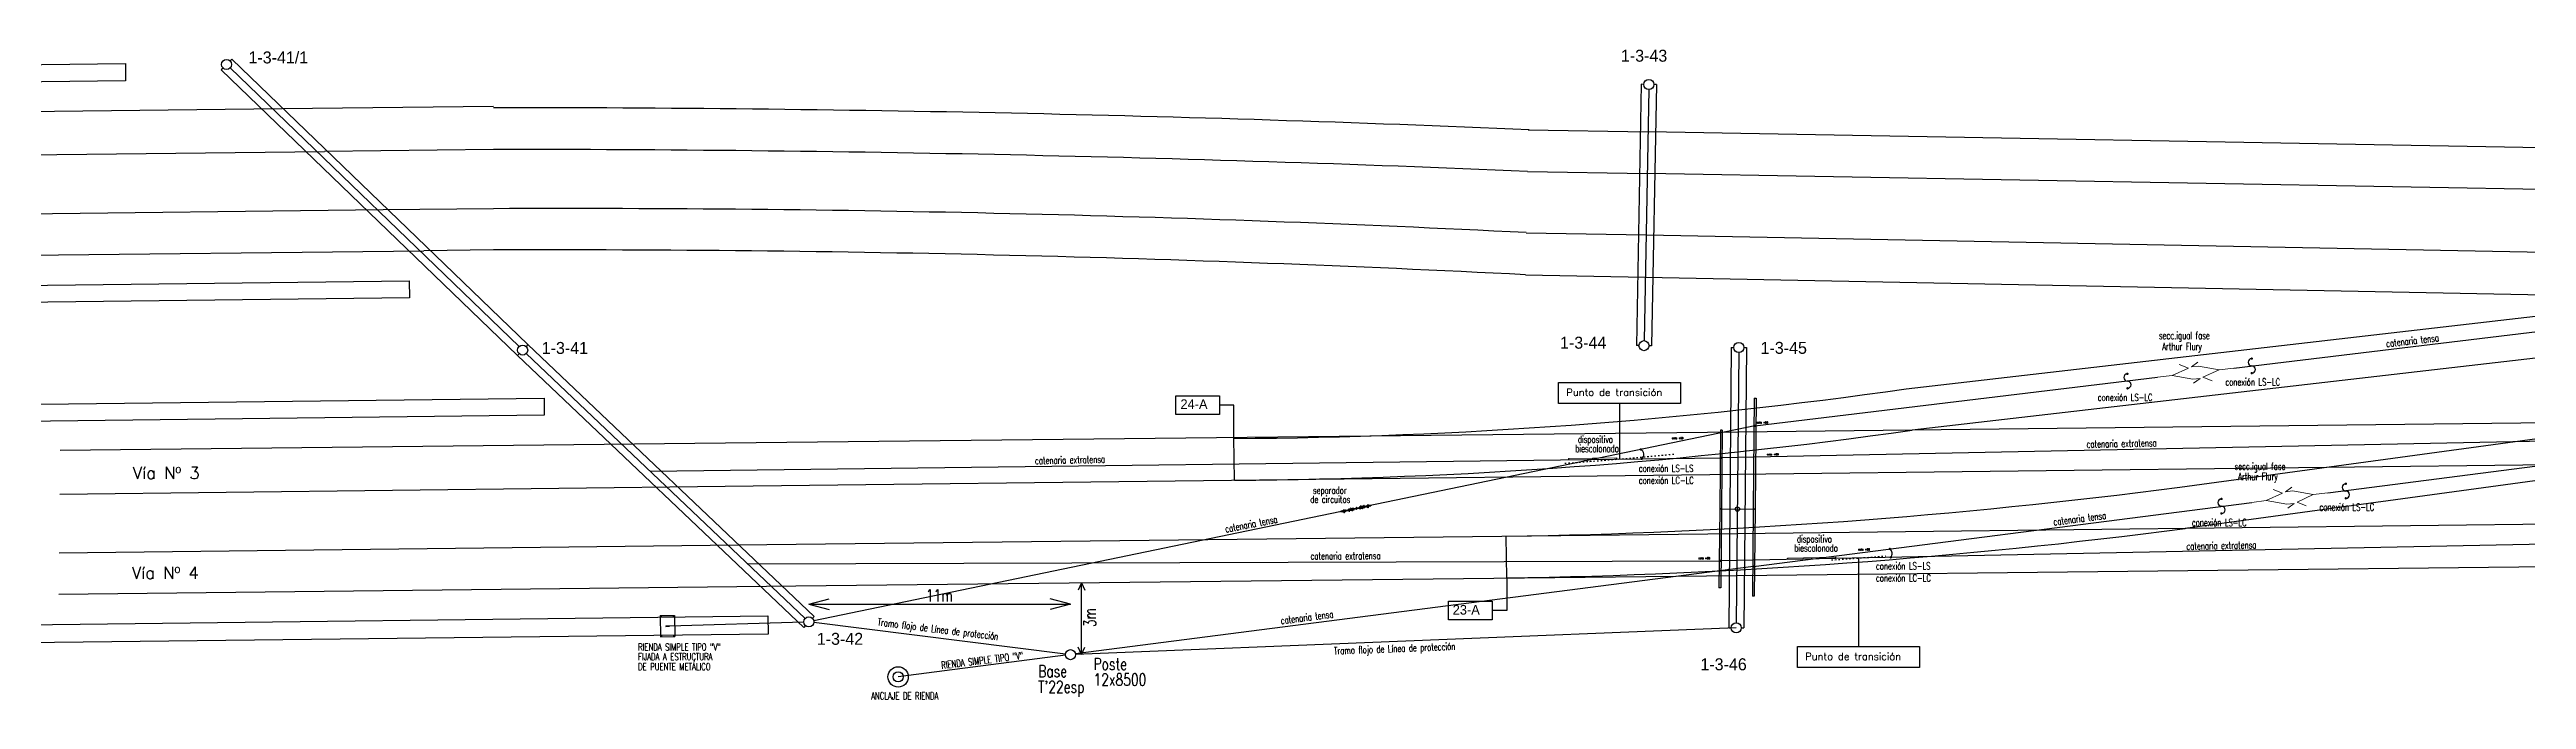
# Model space of a CAD drawing. Header units: millimetres. Extents: x -25718 to 390904, y -15119 to 121027.
# Drawn here: x 29236 to 132592, y -357 to 26757 of the extents above; entities that cross this region are included whole.
import ezdxf

# ---------------------------------------------------------------- set-up
doc = ezdxf.new("R2010")
doc.units = ezdxf.units.MM
doc.linetypes.add('ACAD_ISO03W100', pattern=[30, 12, -18])
doc.linetypes.add('CENTER', pattern=[50.8, 31.75, -6.35, 6.35, -6.35])
doc.layers.add('02 L d C', color=7, linetype='Continuous', lineweight=5)
doc.layers.add('cotas LC-LS', color=8, linetype='Continuous', lineweight=5)
for name, color, linetype in [('motores de cambio', 3, 'Continuous'), ('obras de enlaces', 4, 'Continuous'), ('seccionador misma fase', 7, 'Continuous'), ('Textos catenaria', 7, 'Continuous')]:
    doc.layers.add(name, color=color, linetype=linetype)
doc.styles.add('SIMPLEX', font='simplex.shx', dxfattribs={"width": 0.75})
doc.linetypes.add('ZIGZAG', pattern='A,0.00254,-5.08,[131,ltypeshp.shx,S=5.08,R=0,X=-5.08,Y=0],-10.16,[131,ltypeshp.shx,S=5.08,R=180,X=5.08,Y=0],-5.08', length=20.32254)

# ---------------------------------------------------------------- blocks, each defined once
blk = doc.blocks.new('secc Arthur Flury')
at = {"layer": 'seccionador misma fase', "lineweight": 18}
for p, q in [((0, 0), (0.61, 0)), ((0.61, 0), (1.32, 0.22)), ((0.61, 0), (1.45, -0.26)), ((1.32, 0.22), (0.96, 0.42)), ((1.45, 0.26), (1.74, 0.42)), ((1.45, 0.26), (1.75, 0.26)), ((2.59, 0), (1.75, 0.26)), ((2.59, 0), (1.88, -0.22)), ((2.59, 0), (3.2, 0)), ((1.75, -0.26), (1.45, -0.26)), ((1.75, -0.26), (1.46, -0.42)), ((1.88, -0.22), (2.24, -0.42))]:
    blk.add_line(p, q, dxfattribs=at)
blk = doc.blocks.new('Separación de fase 2 aisladores orgánicos 33kV')
for p, q in [((0, 20), (0, -20)), ((7, 20), (0, 20)), ((8, 19), (8, -19)), ((67, 24), (10, 16)), ((68, 25), (68, 25)), ((69, 26), (99, 26)), ((70, -12), (70, 12)), ((150, 17), (75, 17)), ((95, 8), (95, -8)), ((95, 8), (225, 8)), ((150, 27), (100, 27)), ((100, 27), (100, 27)), ((150, 27), (150, 17)), ((169, 19), (169, 9)), ((169, 19), (229, 19)), ((169, 9), (229, 9)), ((187, 9), (187, 8)), ((203, 9), (203, 8)), ((225, 8), (225, -8)), ((229, 19), (232, 16)), ((229, 9), (229, -10)), ((232, 16), (292, 16)), ((292, 16), (292, -16)), ((297, 16), (324, 16)), ((297, 16), (297, -16)), ((327, 52), (324, 16)), ((324, 16), (324, -16)), ((332, 52), (334, 16)), ((334, 16), (356, 16)), ((334, 16), (334, -16)), ((359, 52), (356, 16)), ((356, 16), (356, -16)), ((364, 52), (366, 16)), ((366, 16), (388, 16)), ((366, 16), (366, -16)), ((391, 52), (388, 16)), ((388, 16), (388, -16)), ((396, 52), (398, 16)), ((398, 16), (420, 16)), ((398, 16), (398, -16)), ((423, 52), (420, 16)), ((420, 16), (420, -16)), ((428, 52), (430, 16)), ((430, 16), (452, 16)), ((430, 16), (430, -16)), ((455, 52), (452, 16)), ((452, 16), (452, -16)), ((460, 52), (462, 16)), ((462, 16), (484, 16)), ((462, 16), (462, -16)), ((487, 52), (484, 16)), ((484, 16), (484, -16)), ((492, 52), (494, 16)), ((494, 16), (516, 16)), ((494, 16), (494, -16)), ((519, 52), (516, 16)), ((516, 16), (516, -16)), ((524, 52), (526, 16)), ((526, 16), (553, 16)), ((526, 16), (526, -16)), ((553, 16), (553, -16)), ((558, 16), (618, 16)), ((558, 16), (558, -16)), ((634, 7), (618, 16)), ((694, 7), (634, 7)), ((642, 19), (642, 9)), ((642, 19), (702, 19)), ((642, 9), (702, 9)), ((668, 0), (668, 0)), ((694, 7), (694, -7)), ((702, 19), (705, 16)), ((702, 9), (702, -10)), ((705, 16), (765, 16)), ((765, 16), (765, -16)), ((770, 16), (797, 16)), ((770, 16), (770, -16)), ((800, 52), (797, 16)), ((797, 16), (797, -16)), ((805, 52), (807, 16)), ((807, 16), (829, 16)), ((807, 16), (807, -16)), ((832, 52), (829, 16)), ((829, 16), (829, -16)), ((837, 52), (839, 16)), ((839, 16), (861, 16)), ((839, 16), (839, -16)), ((864, 52), (861, 16)), ((861, 16), (861, -16)), ((869, 52), (871, 16)), ((871, 16), (893, 16)), ((871, 16), (871, -16)), ((896, 52), (893, 16)), ((893, 16), (893, -16)), ((901, 52), (903, 16)), ((903, 16), (925, 16)), ((903, 16), (903, -16)), ((928, 52), (925, 16)), ((925, 16), (925, -16)), ((933, 52), (935, 16)), ((935, 16), (957, 16)), ((935, 16), (935, -16)), ((960, 52), (957, 16)), ((957, 16), (957, -16)), ((965, 52), (967, 16)), ((967, 16), (989, 16)), ((967, 16), (967, -16)), ((992, 52), (989, 16)), ((989, 16), (989, -16)), ((997, 52), (999, 16)), ((999, 16), (1026, 16)), ((999, 16), (999, -16)), ((1026, 16), (1026, -16)), ((1031, 16), (1091, 16)), ((1031, 16), (1031, -16)), ((1107, 7), (1091, 16)), ((1167, 7), (1107, 7)), ((1116, 27), (1116, 17)), ((1116, 27), (1166, 27)), ((1116, 17), (1131, 17)), ((1130, 27), (1130, 17)), ((1141, 0), (1141, 0)), ((1151, 17), (1191, 17)), ((1152, 27), (1152, 17)), ((1166, 27), (1166, 27)), ((1197, 26), (1167, 26)), ((1167, 7), (1167, -7)), ((1196, -12), (1196, 12)), ((1198, 25), (1198, 25)), ((1199, 24), (1256, 16)), ((1258, 19), (1258, -19)), ((1259, 20), (1266, 20)), ((1266, 20), (1266, -20)), ((7, -20), (0, -20)), ((67, -24), (10, -16)), ((68, -25), (68, -25)), ((69, -26), (99, -26)), ((150, -17), (75, -17)), ((95, -8), (225, -8)), ((100, -28), (100, -27)), ((150, -28), (100, -28)), ((150, -28), (150, -17)), ((169, -10), (169, -20)), ((169, -10), (229, -10)), ((169, -20), (229, -20)), ((187, -8), (187, -10)), ((187, -20), (187, -31)), ((187, -31), (203, -31)), ((203, -8), (203, -10)), ((203, -20), (203, -31)), ((229, -20), (232, -16)), ((232, -16), (292, -16)), ((297, -16), (324, -16)), ((327, -53), (324, -16)), ((332, -53), (334, -16)), ((334, -16), (356, -16)), ((359, -53), (356, -16)), ((364, -53), (366, -16)), ((366, -16), (388, -16)), ((391, -53), (388, -16)), ((396, -53), (398, -16)), ((398, -16), (420, -16)), ((423, -53), (420, -16)), ((428, -53), (430, -16)), ((430, -16), (452, -16)), ((455, -53), (452, -16)), ((460, -53), (462, -16)), ((462, -16), (484, -16)), ((487, -53), (484, -16)), ((492, -53), (494, -16)), ((494, -16), (516, -16)), ((519, -53), (516, -16)), ((524, -53), (526, -16)), ((526, -16), (553, -16)), ((558, -16), (618, -16)), ((634, -7), (618, -16)), ((694, -7), (634, -7)), ((642, -10), (642, -20)), ((642, -10), (702, -10)), ((642, -20), (702, -20)), ((660, -20), (660, -31)), ((660, -31), (676, -31)), ((676, -20), (676, -31)), ((702, -20), (705, -16)), ((705, -16), (765, -16)), ((770, -16), (797, -16)), ((800, -53), (797, -16)), ((805, -53), (807, -16)), ((807, -16), (829, -16)), ((832, -53), (829, -16)), ((837, -53), (839, -16)), ((839, -16), (861, -16)), ((864, -53), (861, -16)), ((869, -53), (871, -16)), ((871, -16), (893, -16)), ((896, -53), (893, -16)), ((901, -53), (903, -16)), ((903, -16), (925, -16)), ((928, -53), (925, -16)), ((933, -53), (935, -16)), ((935, -16), (957, -16)), ((960, -53), (957, -16)), ((965, -53), (967, -16)), ((967, -16), (989, -16)), ((992, -53), (989, -16)), ((997, -53), (999, -16)), ((999, -16), (1026, -16)), ((1031, -16), (1091, -16)), ((1107, -7), (1091, -16)), ((1167, -7), (1107, -7)), ((1116, -28), (1116, -17)), ((1116, -17), (1131, -17)), ((1116, -28), (1166, -28)), ((1130, -28), (1130, -17)), ((1151, -17), (1191, -17)), ((1152, -28), (1152, -17)), ((1166, -28), (1166, -27)), ((1197, -26), (1167, -26)), ((1198, -25), (1198, -25)), ((1199, -24), (1256, -16)), ((1259, -20), (1266, -20))]:
    blk.add_line(p, q)
at = {"linetype": 'Continuous'}
for p, q in [((110, 40), (108, 39)), ((108, 28), (108, 39)), ((142, 28), (108, 28)), ((110, 40), (140, 40)), ((110, 28), (110, 27)), ((116, 28), (116, 39)), ((116, 17), (116, 8)), ((134, 28), (134, 39)), ((134, 8), (134, 17)), ((142, 39), (140, 40)), ((140, 27), (140, 28)), ((142, 28), (142, 39)), ((1124, 39), (1126, 40)), ((1124, 28), (1124, 39)), ((1124, 28), (1158, 28)), ((1156, 40), (1126, 40)), ((1126, 27), (1126, 28)), ((1131, -28), (1131, 27)), ((1132, 28), (1132, 39)), ((1132, -28), (1132, 27)), ((1150, 28), (1150, 39)), ((1150, 27), (1150, -28)), ((1151, 27), (1151, -28)), ((1156, 40), (1158, 39)), ((1156, 28), (1156, 27)), ((1158, 28), (1158, 39)), ((108, -29), (110, -28)), ((108, -29), (108, -42)), ((108, -42), (110, -44)), ((110, -44), (140, -44)), ((115, -44), (115, -70)), ((115, -70), (135, -70)), ((115, -70), (116, -72)), ((115, -70), (116, -72)), ((116, -8), (116, -17)), ((116, -42), (116, -29)), ((116, -44), (116, -71)), ((116, -72), (134, -72)), ((123, -60), (127, -60)), ((123, -64), (127, -64)), ((134, -17), (134, -8)), ((134, -42), (134, -29)), ((134, -71), (134, -44)), ((134, -72), (135, -70)), ((135, -70), (135, -44)), ((140, -28), (142, -29)), ((140, -44), (142, -42)), ((142, -29), (142, -42)), ((1126, -28), (1124, -29)), ((1124, -29), (1124, -42)), ((1126, -44), (1124, -42)), ((1156, -44), (1126, -44)), ((1131, -70), (1131, -44)), ((1151, -70), (1131, -70)), ((1132, -72), (1131, -70)), ((1132, -42), (1132, -29)), ((1132, -71), (1132, -44)), ((1150, -72), (1132, -72)), ((1143, -60), (1139, -60)), ((1143, -64), (1139, -64)), ((1149, -42), (1149, -29)), ((1150, -44), (1150, -71)), ((1151, -70), (1150, -72)), ((1151, -70), (1150, -72)), ((1151, -44), (1151, -70)), ((1158, -29), (1156, -28)), ((1158, -42), (1156, -44)), ((1158, -29), (1158, -42))]:
    blk.add_line(p, q, dxfattribs=at)
at = {"linetype": 'CENTER'}
for p, q in [((119, -62), (131, -62)), ((1147, -62), (1135, -62))]:
    blk.add_line(p, q, dxfattribs=at)
for centre in [(195, 0), (668, 0)]:
    blk.add_circle(centre, 0.195)
for centre, radius, start, end in [((7, 19), 1, 359.99999, 89.99999), ((10, 18), 2, 179.99999, 275.49999), ((67, 25), 1, 275.49999, 359.99999), ((69, 25), 1, 89.99999, 179.99999), ((75, 12), 5, 89.99999, 179.99999), ((99, 27), 1, 269.99999, 349.99999), ((195, 19), 13.6, 359.99999, 179.99999), ((295, 16), 2.5, 359.99999, 179.99999), ((329, 52), 2.5, 359.99999, 179.99999), ((361, 52), 2.5, 359.99999, 179.99999), ((393, 52), 2.5, 359.99999, 179.99999), ((425, 52), 2.5, 359.99999, 179.99999), ((457, 52), 2.5, 359.99999, 179.99999), ((489, 52), 2.5, 359.99999, 179.99999), ((521, 52), 2.5, 359.99999, 179.99999), ((556, 16), 2.5, 359.99999, 179.99999), ((668, 19), 13.6, 359.99999, 179.99999), ((768, 16), 2.5, 359.99999, 179.99999), ((802, 52), 2.5, 359.99999, 179.99999), ((834, 52), 2.5, 359.99999, 179.99999), ((866, 52), 2.5, 359.99999, 179.99999), ((898, 52), 2.5, 359.99999, 179.99999), ((930, 52), 2.5, 359.99999, 179.99999), ((962, 52), 2.5, 359.99999, 179.99999), ((994, 52), 2.5, 359.99999, 179.99999), ((1029, 16), 2.5, 359.99999, 179.99999), ((1167, 27), 1, 189.99999, 269.99999), ((1191, 12), 5, 359.99999, 89.99999), ((1197, 25), 1, 359.99999, 89.99999), ((1199, 25), 1, 179.99999, 264.49999), ((1256, 18), 2, 264.49999, 359.99999), ((1259, 19), 1, 89.99999, 179.99999), ((7, -19), 1, 269.99999, 359.99999), ((10, -18), 2, 84.49999, 179.99999), ((67, -25), 1, 359.99999, 84.49999), ((69, -25), 1, 179.99999, 269.99999), ((75, -12), 5, 179.99999, 269.99999), ((99, -27), 1, 9.99999, 89.99999), ((295, -16), 2.5, 179.99999, 359.99999), ((329, -53), 2.5, 179.99999, 359.99999), ((361, -53), 2.5, 179.99999, 359.99999), ((393, -53), 2.5, 179.99999, 359.99999), ((425, -53), 2.5, 179.99999, 359.99999), ((457, -53), 2.5, 179.99999, 359.99999), ((489, -53), 2.5, 179.99999, 359.99999), ((521, -53), 2.5, 179.99999, 359.99999), ((556, -16), 2.5, 179.99999, 359.99999), ((768, -16), 2.5, 179.99999, 359.99999), ((802, -53), 2.5, 179.99999, 359.99999), ((834, -53), 2.5, 179.99999, 359.99999), ((866, -53), 2.5, 179.99999, 359.99999), ((898, -53), 2.5, 179.99999, 359.99999), ((930, -53), 2.5, 179.99999, 359.99999), ((962, -53), 2.5, 179.99999, 359.99999), ((994, -53), 2.5, 179.99999, 359.99999), ((1029, -16), 2.5, 179.99999, 359.99999), ((1167, -27), 1, 89.99999, 169.99999), ((1191, -12), 5, 269.99999, 359.99999), ((1197, -25), 1, 269.99999, 359.99999), ((1199, -25), 1, 95.49999, 179.99999), ((1256, -18), 2, 359.99999, 95.49999), ((1259, -19), 1, 179.99999, 269.99999)]:
    blk.add_arc(centre, radius, start, end)
at = {"linetype": 'Continuous'}
for centre, radius, start, end in [((112, -35), 7.55, 55.61574, 124.38424), ((112, -36), 7.55, 235.61574, 304.38424), ((125, -56), 28.2, 72.41204, 107.58795), ((125, -15), 28.2, 252.41204, 287.58795), ((123, -62), 2, 89.74766, 270.25236), ((127, -62), 2, 269.64313, 90.00001), ((138, -35), 7.55, 55.61574, 124.38424), ((138, -36), 7.55, 235.61574, 304.38424), ((1128, -35), 7.55, 55.61574, 124.38424), ((1128, -36), 7.55, 235.61574, 304.38424), ((1141, -56), 28.2, 72.41204, 107.58795), ((1141, -15), 28.2, 252.41204, 287.58795), ((1139, -62), 2, 89.99998, 270.35685), ((1143, -62), 2, 269.74763, 90.25233), ((1154, -35), 7.55, 55.61574, 124.38424), ((1154, -36), 7.55, 235.61574, 304.38424)]:
    blk.add_arc(centre, radius, start, end, dxfattribs=at)
for points, knots in [([(108, 39), (108, 39), (109, 39), (110, 40), (111, 40), (112, 40)], [0, 0, 0, 0, 0.211362, 0.6030755, 1, 1, 1, 1]), ([(112, 40), (112, 40), (114, 40), (115, 39), (116, 39)], [0, 0, 0, 0, 0.2323679, 1, 1, 1, 1]), ([(116, 39), (118, 39), (121, 40), (124, 40), (125, 40)], [0, 0, 0, 0, 0.4954575, 1, 1, 1, 1]), ([(125, 40), (125, 40), (127, 40), (130, 40), (132, 39), (134, 39)], [0, 0, 0, 0, 0.0700982, 0.5307884, 1, 1, 1, 1]), ([(134, 39), (134, 39), (136, 40), (137, 40), (138, 40)], [0, 0, 0, 0, 0.4954609, 1, 1, 1, 1]), ([(138, 40), (138, 40), (139, 40), (140, 40), (142, 39), (142, 39)], [0, 0, 0, 0, 0.0700963, 0.5307897, 1, 1, 1, 1]), ([(1128, 40), (1128, 40), (1127, 40), (1126, 40), (1124, 39), (1124, 39)], [0, 0, 0, 0, 0.0700963, 0.5307897, 1, 1, 1, 1]), ([(1132, 39), (1132, 39), (1130, 40), (1129, 40), (1128, 40)], [0, 0, 0, 0, 0.4954609, 1, 1, 1, 1]), ([(1141, 40), (1141, 40), (1139, 40), (1136, 40), (1134, 39), (1132, 39)], [0, 0, 0, 0, 0.0700982, 0.5307884, 1, 1, 1, 1]), ([(1150, 39), (1148, 39), (1145, 40), (1142, 40), (1141, 40)], [0, 0, 0, 0, 0.4954575, 1, 1, 1, 1]), ([(1154, 40), (1154, 40), (1152, 40), (1151, 39), (1150, 39)], [0, 0, 0, 0, 0.2323679, 1, 1, 1, 1]), ([(1158, 39), (1158, 39), (1157, 39), (1156, 40), (1155, 40), (1154, 40)], [0, 0, 0, 0, 0.211362, 0.6030755, 1, 1, 1, 1])]:
    blk.add_open_spline(points, degree=3, knots=knots, dxfattribs=at)
blk = doc.blocks.new('biescalonado')
at = {"color": 4}
for p, q in [((0.03, 0.04), (0, 0)), ((1.7, -1.06), (1.67, -1.1))]:
    blk.add_line(p, q, dxfattribs=at)
at = {"color": 4, "const_width": 0.0125}
for points in [[(-0.01, 0, 1), (0.01, 0, 1)], [(1.66, -1.1, 1), (1.67, -1.1, 1)]]:
    blk.add_lwpolyline(points, format="xyb", close=True, dxfattribs=at)
at = {"layer": '02 L d C', "color": 4}
blk.add_line((0.03, 0.04), (1.7, -1.06), dxfattribs=at)

msp = doc.modelspace()

# ---------------------------------------------------------------- linework, layer by layer
at = {"color": 3}
for p, q in [((36477, 25984), (36404, 25909)), ((48759, 13992), (36404, 25909)), ((36841, 26362), (36768, 26287)), ((48826, 14364), (36774, 25990)), ((49196, 14445), (36841, 26362)), ((95656, 25306), (95453, 14408)), ((95761, 25304), (95656, 25306)), ((95967, 25090), (95772, 14612)), ((96286, 25294), (96083, 14396)), ((96286, 25294), (96181, 25296)), ((48833, 14066), (48760, 13990)), ((60705, 2650), (48760, 13990)), ((49194, 14447), (49122, 14371)), ((60769, 3023), (49130, 14074)), ((61138, 3107), (49194, 14447)), ((95558, 14406), (95453, 14408)), ((96083, 14396), (95978, 14398)), ((99413, 14331), (99303, 2632)), ((99413, 14331), (99518, 14330)), ((99726, 14118), (99620, 2839)), ((100043, 14325), (99933, 2626)), ((99938, 14326), (100043, 14325)), ((54718, 3142), (55318, 3149)), ((54718, 3142), (54729, 2257)), ((55318, 3149), (55329, 2264)), ((61138, 3107), (61066, 3030)), ((54729, 2257), (55329, 2264)), ((54949, 2711), (55099, 2713)), ((54949, 2711), (54949, 2692)), ((54949, 2692), (55099, 2694)), ((55099, 2713), (55099, 2694)), ((60777, 2726), (60705, 2650)), ((99303, 2632), (99408, 2631)), ((99828, 2627), (99933, 2626))]:
    msp.add_line(p, q, dxfattribs=at)
at = {"color": 8}
for p, q in [((38941, 24280), (13277, 23996)), ((47756, 24377), (38941, 24280)), ((90935, 23410), (95934, 23320)), ((138069, 22568), (95934, 23320)), ((13261, 22180), (40715, 22506)), ((47756, 22589), (40715, 22506)), ((90903, 21670), (95902, 21581)), ((138038, 20828), (95902, 21581)), ((43156, 20065), (13237, 19717)), ((47756, 20118), (43156, 20065)), ((106713, 12601), (172698, 20229)), ((90855, 19117), (95854, 19021)), ((95854, 19021), (137982, 18209)), ((13222, 18013), (44857, 18364)), ((47756, 18397), (44857, 18364)), ((172878, 18498), (106958, 10879)), ((90822, 17360), (95821, 17261)), ((95821, 17261), (137944, 16429)), ((118128, 8501), (172610, 15926)), ((172795, 14196), (118354, 6776)), ((99695, 10798), (56166, 10317)), ((137833, 11231), (99695, 10798)), ((56166, 10317), (29684, 10024)), ((99678, 9038), (137796, 9491)), ((29667, 8208), (57428, 8537)), ((57428, 8537), (99678, 9038)), ((99655, 6559), (59164, 6088)), ((137743, 7001), (99655, 6559)), ((59164, 6088), (29644, 5745)), ((99639, 4819), (137706, 5242)), ((29628, 4040), (60374, 4382)), ((60374, 4382), (99639, 4819))]:
    msp.add_line(p, q, dxfattribs=at)
at = {"color": 6}
for p, q in [((120378, 13468), (137926, 15583)), ((100397, 11060), (117201, 13085)), ((100397, 11060), (61127, 2921)), ((124302, 8266), (137105, 9908)), ((100342, 5194), (121128, 7859)), ((100342, 5194), (72044, 1539))]:
    msp.add_line(p, q, dxfattribs=at)
for p, q in [((94753, 11995), (94753, 9674)), ((100371, 12214), (100328, 7576)), ((100371, 12214), (100444, 12214)), ((100444, 12214), (100401, 7576)), ((78680, 8789), (78660, 10566)), ((98959, 10873), (98928, 7590)), ((99032, 10872), (98959, 10873)), ((99032, 10872), (99001, 7589)), ((93620, 9705), (93621, 9655)), ((98928, 7590), (98897, 4298)), ((99001, 7589), (98928, 7590)), ((98965, 7589), (100365, 7576)), ((99001, 7589), (98970, 4297)), ((100328, 7576), (100294, 3948)), ((100401, 7576), (100328, 7576)), ((100401, 7576), (100367, 3948)), ((90039, 4712), (90019, 6447)), ((102758, 5554), (102759, 5504)), ((104719, 5543), (104719, 1846)), ((72299, 4510), (72155, 4197)), ((72299, 1512), (72299, 4510)), ((72299, 4510), (72443, 4197)), ((98970, 4297), (98897, 4298)), ((826, 2434), (59208, 3133)), ((59208, 3133), (59217, 2373)), ((60921, 3618), (61768, 3839)), ((60921, 3618), (71836, 3618)), ((60921, 3618), (61768, 3397)), ((71836, 3618), (70990, 3839)), ((71836, 3618), (70990, 3397)), ((100367, 3948), (100294, 3948)), ((59217, 2373), (835, 1674)), ((60712, 2872), (55099, 2705)), ((71628, 1485), (64646, 583)), ((72299, 1512), (72155, 1824)), ((72299, 1512), (72443, 1824))]:
    msp.add_line(p, q)
at = {"color": 1}
for p, q in [((138518, 10517), (98985, 9722)), ((54301, 9164), (98985, 9722)), ((137726, 6213), (98944, 5426)), ((58368, 5303), (98944, 5426))]:
    msp.add_line(p, q, dxfattribs=at)
at = {"color": 11, "linetype": 'ZIGZAG', "ltscale": 10}
for p, q in [((71628, 1538), (61130, 2852)), ((99618, 2629), (72046, 1520))]:
    msp.add_line(p, q, dxfattribs=at)
for points in [[(32410, 25458), (-25710, 24762), (-25718, 25474), (32402, 26170)], [(44250, 16395), (-14952, 15686), (-14960, 16399), (44242, 17107)], [(92208, 12863), (97297, 12863), (97297, 11995), (92208, 11995)], [(49877, 11497), (-9657, 10784), (-9665, 11497), (49869, 12210)], [(102175, 1846), (107263, 1846), (107263, 978), (102175, 978)]]:
    msp.add_lwpolyline(points, close=True)
at = {"const_width": 50}
for points in [[(121103, 13862, 1), (121153, 13862, 1)], [(115915, 13229, 1), (115965, 13229, 1)], [(115915, 12623, 1), (115965, 12623, 1)], [(121103, 13256, 1), (121153, 13256, 1)], [(100372, 11060, 1), (100422, 11060, 1)], [(95611, 10073, 1), (95661, 10073, 1)], [(95641, 9681, 1), (95691, 9681, 1)], [(98960, 9722, 1), (99010, 9722, 1)], [(125029, 8640, 1), (125079, 8640, 1)], [(119841, 8008, 1), (119891, 8008, 1)], [(119841, 7401, 1), (119891, 7401, 1)], [(125029, 8034, 1), (125079, 8034, 1)], [(98919, 5426, 1), (98969, 5426, 1)], [(100317, 5194, 1), (100367, 5194, 1)], [(106004, 5923, 1), (106054, 5923, 1)], [(106040, 5571, 1), (106090, 5571, 1)]]:
    msp.add_lwpolyline(points, format="xyb", close=True, dxfattribs=at)
for centre, radius in [((36623, 26136), 210), ((95971, 25300), 210), ((95768, 14402), 210), ((99728, 14328), 210), ((48977, 14218), 210), ((99665, 7583), 90), ((60921, 2878), 210), ((99618, 2629), 210), ((71836, 1512), 210), ((64646, 583), 425), ((64646, 583), 212)]:
    msp.add_circle(centre, radius)
at = {"color": 2}
for centre in [(99685, 9736), (54301, 9164), (58368, 5303), (99645, 5441)]:
    msp.add_circle(centre, 4, dxfattribs=at)
at = {"color": 3}
for centre in [(54754, 3107), (55284, 3114), (54764, 2292), (55294, 2298)]:
    msp.add_circle(centre, 12.7, dxfattribs=at)
at = {"color": 8}
for centre, radius, start, end in [((47668, -994424), 1018754, 87.563529, 89.995021), ((47668, -994424), 1017014, 87.563529, 89.995021), ((50700, -781616), 801740, 87.129167, 90.210412), ((50048, -781600), 800000, 87.078483, 90.164151), ((77427, 218146), 207620, 270.34283, 278.1089), ((77427, 218146), 209360, 270.34283, 278.1089), ((86279, 251545), 245121, 270.87288, 277.46564), ((86279, 251545), 246861, 270.87288, 277.46564)]:
    msp.add_arc(centre, radius, start, end, dxfattribs=at)
for centre, radius, start, end in [((121128, 13710), 152, 90, 270), ((121128, 13407), 152, 270, 90), ((115940, 13078), 152, 90, 270), ((115940, 12774), 152, 270, 90), ((95527, 9867), 233, 306.87289, 62.15812), ((125054, 8489), 152, 90, 270), ((125054, 8186), 152, 270, 90), ((119866, 7856), 152, 90, 270), ((119866, 7553), 152, 270, 90), ((105879, 5729), 245, 319.57634, 52.22549)]:
    msp.add_arc(centre, radius, start, end)
at = {"color": 2, "linetype": 'ACAD_ISO03W100', "ltscale": 5}
for centre, radius, start, end in [((77427, 218146), 209190, 274.12283, 275.3789), ((86279, 251545), 246691, 274.02318, 274.55061)]:
    msp.add_arc(centre, radius, start, end, dxfattribs=at)
at = {"layer": 'motores de cambio'}
for p, q in [((76239, 12313), (78050, 12313)), ((76239, 11531), (76239, 12313)), ((78050, 11531), (76239, 11531)), ((78050, 12313), (78050, 11531)), ((78660, 11922), (78050, 11922)), ((78660, 10566), (78660, 11922)), ((90039, 4712), (90039, 3355)), ((87618, 3746), (89429, 3746)), ((87618, 2964), (87618, 3746)), ((89429, 3746), (89429, 2964)), ((90039, 3355), (89429, 3355)), ((89429, 2964), (87618, 2964))]:
    msp.add_line(p, q, dxfattribs=at)

# ---------------------------------------------------------------- block references
for p, xscale, yscale, zscale, rotation in [((92622, 9643), 999.9999999929579, 999.9999999929579, 999.9999999929579, 34.11303024480356), ((101761, 5484), 999.9999999929582, 999.9999999929582, 999.9999999929582, 34.55196403946975)]:
    msp.add_blockref('biescalonado', p, dxfattribs=dict(xscale=xscale, yscale=yscale, zscale=zscale, rotation=rotation))
at = {"rotation": 11.70915018578418}
msp.add_blockref('Separación de fase 2 aisladores orgánicos 33kV', (83124, 7480), dxfattribs=at)
at = {"layer": 'cotas LC-LS'}
for p, xscale, yscale, zscale, rotation in [((117201, 13085), 999.9999999977656, 999.9999999977656, 999.9999999977656, 6.872451255075585), ((121128, 7859), 999.9999999977642, 999.9999999977642, 999.9999999977642, 7.306707415203909)]:
    msp.add_blockref('secc Arthur Flury', p, dxfattribs=dict(at, xscale=xscale, yscale=yscale, zscale=zscale, rotation=rotation))

# ---------------------------------------------------------------- texts
at = {"style": 'SIMPLEX'}
for s, height, rotation, width, p in [('catenaria tensa', 300, 6.50979, 0.7, (126751, 14337)), ('catenaria extratensa', 300, 1.18395, 0.7, (114239, 10142)), ('catenaria extratensa', 300, 1.22106, 0.7, (70358, 9457)), ('catenaria tensa', 300, 7.29304, 0.7, (112872, 6897)), ('catenaria tensa', 300, 10.9879, 0.7, (78320, 6600)), ('catenaria extratensa', 300, 1.18395, 0.7, (118402, 5885)), ('catenaria extratensa', 300, 0.32138, 0.7, (81853, 5476)), ('3m', 500, 90, 0.75, (72898, 2659)), ('catenaria tensa', 300, 7.29304, 0.7, (80627, 2780)), ('Tramo flojo de Línea de protección', 300, 353.047, 0.7, (63776, 2732)), ('RIENDA SIMPLE TIPO "V"', 300, 6.98583, 0.7, (66465, 917)), ('Tramo flojo de Línea de protección', 300, 2.23548, 0.7, (82839, 1519))]:
    msp.add_text(s, height=height, rotation=rotation, dxfattribs=dict(at, width=width)).set_placement(p)
at = {"color": 7, "style": 'SIMPLEX'}
for s, p in [('cota +50', (96933, 10506)), ('cota +50', (100466, 11159)), ('cota +00', (100904, 9832)), ('cota +00', (98041, 5498)), ('cota +50', (104709, 5863))]:
    msp.add_text(s, height=75, dxfattribs=at).set_placement(p)
at = {"style": 'SIMPLEX'}
for s, height, width, p in [('11m', 500, 0.75, (65801, 3733)), ('RIENDA SIMPLE TIPO "V"', 300, 0.7, (53796, 1678)), ('FIJADA A ESTRUCTURA', 300, 0.7, (53796, 1278)), ('DE PUENTE METÁLICO', 300, 0.7, (53796, 861)), ('Base', 500, 0.75, (70492, 570)), ('Poste', 500, 0.75, (72799, 872)), ("T'22esp", 500, 0.75, (70492, -82)), ('12x8500', 500, 0.75, (72799, 220)), ('ANCLAJE DE RIENDA', 300, 0.7, (63522, -357))]:
    msp.add_text(s, height=height, dxfattribs=dict(at, width=width)).set_placement(p)
at = {"color": 3, "char_height": 500, "width": 8633.64, "attachment_point": 1}
for s, insert in [('1-3-41/1', (37538, 26677)), ('1-3-43', (94806, 26750)), ('1-3-41', (49773, 14557)), ('1-3-44', (92264, 14776)), ('1-3-45', (100634, 14562)), ('1-3-42', (61253, 2422)), ('1-3-46', (98123, 1360))]:
    msp.add_mtext(s, dxfattribs=dict(at, insert=insert))
at = {"layer": 'motores de cambio', "color": 7, "char_height": 400, "width": 250, "attachment_point": 1}
for s, insert in [('24-A', (76425, 12163)), ('23-A', (87786, 3583))]:
    msp.add_mtext(s, dxfattribs=dict(at, insert=insert))
at = {"layer": 'obras de enlaces', "style": 'SIMPLEX'}
for s, height, p in [('Punto de transición', 300, (92532, 12305)), ('Vía Nº 3', 500, (32710, 8842)), ('Vía Nº 4', 500, (32672, 4674)), ('Punto de transición', 300, (102498, 1288))]:
    msp.add_text(s, height=height, dxfattribs=at).set_placement(p)
at = {"layer": 'Textos catenaria', "style": 'SIMPLEX', "width": 0.7}
for s, p in [('secc.igual fase', (117254, 14678)), ('Arthur Flury', (117391, 14219)), ('conexión LS-LC', (114702, 12097)), ('conexión LS-LC', (120029, 12740)), ('dispositivo', (93012, 10344)), ('biescalonado', (92902, 9963)), ('conexión LS-LS', (95551, 9137)), ('secc.igual fase', (120409, 9218)), ('separador', (81956, 8221)), ('conexión LC-LC', (95551, 8632)), ('Arthur Flury', (120558, 8793)), ('de circuitos', (81846, 7841)), ('conexión LS-LC', (123954, 7518)), ('dispositivo', (102150, 6192)), ('conexión LS-LC', (118628, 6875)), ('biescalonado', (102041, 5812)), ('conexión LS-LS', (105446, 5064)), ('conexión LC-LC', (105446, 4558))]:
    msp.add_text(s, height=300, dxfattribs=at).set_placement(p)

doc.saveas('drawing.dxf')
